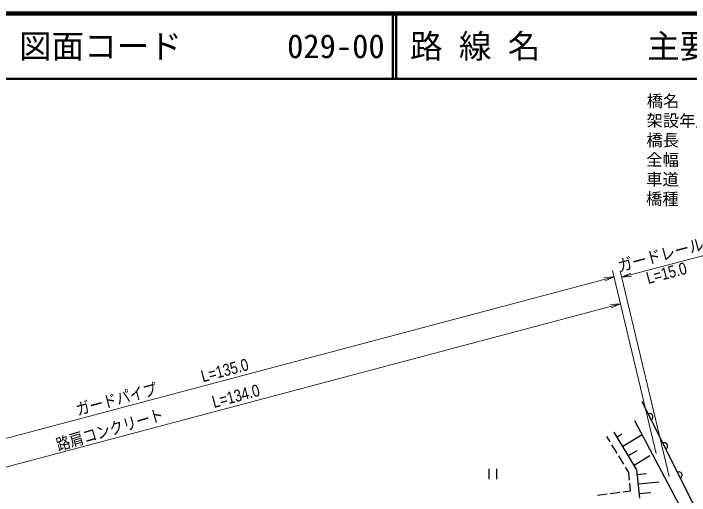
# Model space of a CAD drawing. Units: millimetres, scale not verified. Extents: x 40000 to 680000, y 20000 to 380000.
# Drawn here: x 119544 to 223249, y 306153 to 380000 of the extents above; entities that cross this region are included whole.
import ezdxf
from ezdxf.enums import TextEntityAlignment as Align

# ---------------------------------------------------------------- set-up
doc = ezdxf.new("R2010")
doc.units = ezdxf.units.MM
doc.header["$LTSCALE"] = 1000
for name, color, linetype, lineweight in [('M-BGD', 7, 'Continuous', 25), ('M-STR-HTXT', 7, 'Continuous', 13), ('M-TTL', 2, 'Continuous', 140), ('M-TTL-LINE', 7, 'Continuous', 50)]:
    doc.layers.add(name, color=color, linetype=linetype, lineweight=lineweight)
doc.layers.add('M-TTL-TXT', color=7, linetype='Continuous')
doc.styles.add('ＭＳ ゴシック', font='')
doc.styles.add('ＭＳ Ｐゴシック', font='')
doc.styles.get('ＭＳ ゴシック').set_extended_font_data('MS Gothic')
doc.styles.get('ＭＳ Ｐゴシック').set_extended_font_data('MS PGothic')

# ---------------------------------------------------------------- blocks, each defined once
blk = doc.blocks.new('open_arrow')
at = {"color": 0, "linetype": 'Continuous', "lineweight": -2}
blk.add_lwpolyline([(7.5, 1.25), (0, 0), (7.5, -1.25)], dxfattribs=at)

msp = doc.modelspace()

# ---------------------------------------------------------------- linework, layer by layer
at = {"layer": 'M-BGD'}
for p, q in [((223868, 304783), (215965, 320540)), ((221794, 304568), (214853, 317568)), ((215193, 310097), (211707, 315866)), ((212143, 315144), (212853, 315574)), ((213014, 313702), (215977, 315493)), ((211097, 314362), (210594, 315193)), ((212131, 312650), (211355, 313934)), ((213166, 310938), (212390, 312222)), ((213886, 312260), (215223, 313068)), ((214757, 310818), (217145, 312261)), ((192480, 310254), (192480, 308654)), ((193680, 308654), (193680, 310254)), ((213927, 309678), (213424, 310510)), ((215608, 305733), (215193, 310097)), ((214037, 308517), (213927, 309678)), ((215262, 309370), (216677, 309504)), ((214195, 306858), (214085, 308019)), ((215400, 307915), (218605, 308220)), ((209114, 306186), (210601, 306382)), ((211097, 306448), (212584, 306645)), ((213080, 306710), (214195, 306858)), ((215539, 306460), (217328, 306631))]:
    msp.add_line(p, q, dxfattribs=at)
for centre in [(217143, 318191), (219385, 313722), (221626, 309253)]:
    msp.add_arc(centre, 500, 296.63545, 116.63545, dxfattribs=at)
at = {"layer": 'M-STR-HTXT'}
for p, q in [((212842, 339602), (226269, 343167)), ((218157, 312605), (211441, 340643)), ((220158, 309057), (212609, 340574)), ((82724, 305433), (211674, 339671)), ((83714, 301300), (212664, 335538))]:
    msp.add_line(p, q, dxfattribs=at)
at = {"layer": 'M-TTL'}
msp.add_line((680000, 380000), (40000, 380000), dxfattribs=at)
at = {"layer": 'M-TTL-LINE'}
for p, q in [((177750, 380000), (177750, 370000)), ((178250, 380000), (178250, 370000)), ((40000, 370000), (680000, 370000))]:
    msp.add_line(p, q, dxfattribs=at)

# ---------------------------------------------------------------- block references
at = {"layer": 'M-STR-HTXT', "xscale": 200, "yscale": 200}
for p, rotation in [((212842, 339602), 14.9), ((211674, 339671), 194.9), ((212664, 335538), 194.9)]:
    msp.add_blockref('open_arrow', p, dxfattribs=dict(at, rotation=rotation))

# ---------------------------------------------------------------- texts
at = {"layer": 'M-STR-HTXT', "style": 'ＭＳ ゴシック'}
for s, p in [('橋名', (216691, 366615)), ('架設年月', (216669, 363615)), ('橋長', (216646, 360615)), ('全幅', (216624, 357615)), ('車道', (216602, 354615)), ('橋種', (216579, 351616))]:
    msp.add_text(s, height=1833, rotation=359.571, dxfattribs=at).set_placement(p, align=Align.MIDDLE_LEFT)
at = {"layer": 'M-STR-HTXT', "style": 'ＭＳ Ｐゴシック'}
for s, rotation, width, p in [('ガードレール', 14.87, 0.9, (219190, 341594)), ('L=15.0', 14.87, 0.85, (220094, 338819)), ('L=135.0', 14.87, 0.85, (152326, 323913)), ('ガードパイプ', 14.87, 0.85, (135708, 319501)), ('L=134.0', 14.87, 0.85, (154032, 319970)), ('路肩コンクリート', 16.371, 0.85, (134713, 314841))]:
    msp.add_text(s, height=1833, rotation=rotation, dxfattribs=dict(at, width=width)).set_placement(p, align=Align.BOTTOM_CENTER)
at = {"layer": 'M-TTL-TXT', "style": 'ＭＳ ゴシック'}
for s, p in [('図面コード', (120380, 375000)), ('029-00', (161521, 375000)), ('路 線 名', (180380, 375000)), ('主要地方道下関長門線', (216734, 375000))]:
    msp.add_text(s, height=3666, dxfattribs=at).set_placement(p, align=Align.MIDDLE_LEFT)

doc.saveas('drawing.dxf')
